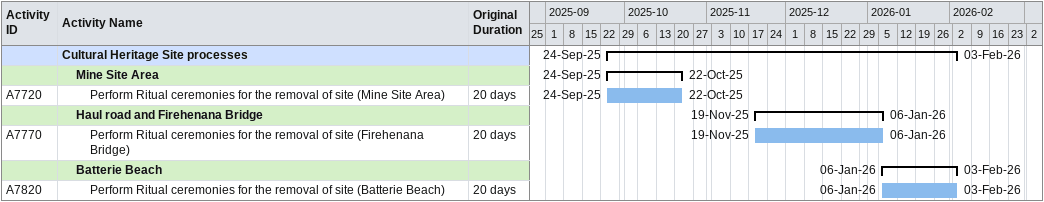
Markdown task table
| ID | Level | Task | Original duration | Start | Finish |
|---|---|---|---|---|---|
|  | 1 | **Cultural Heritage Site processes** |  | 2025-09-24 | 2026-02-03 |
|  | 2 | **Mine Site Area** |  | 2025-09-24 | 2025-10-22 |
| A7720 | 3 | Perform Ritual ceremonies for the removal of site (Mine Site Area) | 20d | 2025-09-24 | 2025-10-22 |
|  | 2 | **Haul road and Firehenana Bridge** |  | 2025-11-19 | 2026-01-06 |
| A7770 | 3 | Perform Ritual ceremonies for the removal of site (Firehenana Bridge) | 20d | 2025-11-19 | 2026-01-06 |
|  | 2 | **Batterie Beach** |  | 2026-01-06 | 2026-02-03 |
| A7820 | 3 | Perform Ritual ceremonies for the removal of site (Batterie Beach) | 20d | 2026-01-06 | 2026-02-03 |
